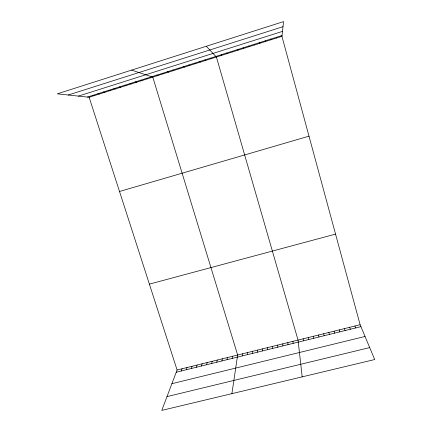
<?xml version="1.0" encoding="UTF-8"?>
<svg xmlns="http://www.w3.org/2000/svg" width="432" height="432" viewBox="0 0 432 432"><rect width="100%" height="100%" fill="white"/><g stroke="black" fill="none" stroke-linecap="round" stroke-linejoin="round"><path stroke-width="0.65" d="M272.678 348.424L272.678 346.356M267.592 349.682L267.64 347.598M262.521 350.935L262.613 348.845M276.399 38.054L276.431 37.271M257.456 352.183L257.596 350.082M252.407 353.43L252.59 351.324M247.369 354.672L247.595 352.555M281.934 36.304L283.565 21.6L57.289 93.841L89.122 97.249L281.934 36.304L360.121 324.729L374.711 359.532L161.773 410.4L177.088 369.992L89.122 97.249M242.341 355.914L242.617 353.786M231.908 393.644L237.643 355.018L152.788 77.128L131.609 70.114M232.168 358.425L232.535 356.281M227.027 359.694L227.432 357.545M221.897 360.963L222.345 358.803M216.772 362.227L217.269 360.056M211.664 363.485L212.209 361.309M206.572 364.743L207.155 362.556M201.485 365.996L202.117 363.803M196.414 367.249L197.084 365.045M191.349 368.501L192.067 366.287M186.3 369.749L187.061 367.524M181.262 370.991L182.066 368.761M68.24 95.013L283.003 26.687M78.419 96.104L282.479 31.385M87.377 97.065L282.026 35.505M119.513 191.489L309.004 136.156M149.391 284.121L335.556 234.106M177.088 369.992L360.121 324.729M176.24 372.233L360.925 326.646M171.898 383.681L365.04 336.463M167 396.603L369.706 347.593M92.659 95.391L94.354 95.596M97.956 93.717L99.603 93.938M103.264 92.038L104.863 92.275M108.583 90.358L110.133 90.607M113.918 88.668L115.42 88.938M119.264 86.978L120.717 87.264M124.627 85.282L126.031 85.585M130 83.587L131.355 83.9M135.383 81.88L136.69 82.215M140.789 80.174L142.042 80.519M146.2 78.462L147.409 78.824M156.908 75.071L158.015 75.47M162.205 73.397L163.264 73.813M167.513 71.723L168.518 72.155M172.832 70.038L173.788 70.486M178.162 68.353L179.075 68.818M183.508 66.663L184.367 67.144M188.87 64.967L189.675 65.464M194.243 63.266L194.999 63.785M199.627 61.565L200.335 62.095M205.027 59.859L205.681 60.404M210.438 58.147L211.043 58.714M206.275 46.278L216.416 57.013L298.048 340.081L302.179 376.861M221.303 54.707L221.8 55.312M226.751 52.985L227.2 53.606M232.216 51.257L232.616 51.894M237.697 49.523L238.037 50.177M243.189 47.785L243.481 48.46M354.883 326.025L355.633 327.947M349.655 327.316L350.357 329.249M248.697 46.046L248.935 46.737M344.439 328.606L345.098 330.55M339.239 329.891L339.849 331.846M334.049 331.177L334.606 333.137M328.871 332.456L329.384 334.427M254.216 44.302L254.399 45.009M323.703 333.736L324.167 335.718M318.551 335.011L318.962 336.998M313.405 336.285L313.772 338.283M259.751 42.547L259.88 43.276M308.275 337.549L308.594 339.557M303.156 338.818L303.431 340.837M265.297 40.797L265.372 41.537M292.95 341.339L293.134 343.375M287.863 342.598L287.998 344.644M282.793 343.856L282.879 345.908M270.859 39.037L270.88 39.798M277.727 345.103L277.771 347.166"/></g></svg>
